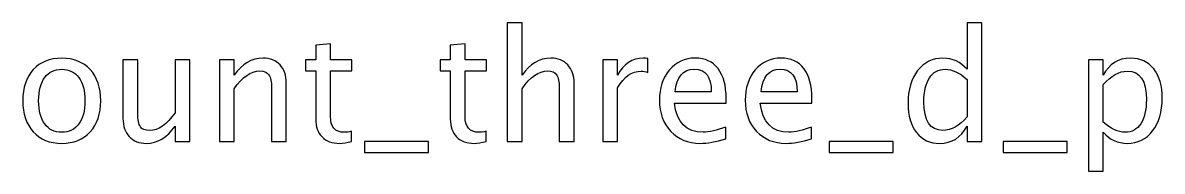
# Model space of a CAD drawing. Header units: centimetres. Extents: x -42.2 to 35.5, y -42.7 to 42.2.
# Drawn here: x -1.44 to 17.35, y 39.68 to 42.13 of the extents above; entities that cross this region are included whole.
import ezdxf

# ---------------------------------------------------------------- set-up
doc = ezdxf.new("R2010")
doc.units = ezdxf.units.CM
doc.header["$MEASUREMENT"] = 0
doc.layers.add('Layer 1', color=7, linetype='Continuous')

msp = doc.modelspace()

# ---------------------------------------------------------------- linework, layer by layer
at = {"layer": 'Layer 1'}
for points, knots in [([(6.54813, 40.17044), (6.54813, 40.17044), (6.54813, 42.12878), (6.54813, 42.12878), (6.54813, 42.12878), (6.54813, 42.12878), (6.79197, 42.12878), (6.79197, 42.12878), (6.79197, 42.12878), (6.79197, 42.12878), (6.79197, 41.26222), (6.79197, 41.26222), (6.79197, 41.26222), (6.92109, 41.4506), (7.07941, 41.54458), (7.26653, 41.54458), (7.26653, 41.54458), (7.38421, 41.54458), (7.47777, 41.50775), (7.54677, 41.43367), (7.54677, 41.43367), (7.61578, 41.36001), (7.65049, 41.26052), (7.65049, 41.13606), (7.65049, 41.13606), (7.65049, 41.13606), (7.65049, 40.17044), (7.65049, 40.17044), (7.65049, 40.17044), (7.65049, 40.17044), (7.40665, 40.17044), (7.40665, 40.17044), (7.40665, 40.17044), (7.40665, 40.17044), (7.40665, 41.05648), (7.40665, 41.05648), (7.40665, 41.05648), (7.40665, 41.15638), (7.39183, 41.2275), (7.36262, 41.26984), (7.36262, 41.26984), (7.33299, 41.31259), (7.28431, 41.33376), (7.21615, 41.33376), (7.21615, 41.33376), (7.06629, 41.33376), (6.9249, 41.23597), (6.79197, 41.04039), (6.79197, 41.04039), (6.79197, 41.04039), (6.79197, 40.17044), (6.79197, 40.17044), (6.79197, 40.17044), (6.79197, 40.17044), (6.54813, 40.17044), (6.54813, 40.17044)], [0, 0, 0, 0, 0.06666667, 0.06666667, 0.06666667, 0.06666667, 0.13333333, 0.13333333, 0.13333333, 0.13333333, 0.2, 0.2, 0.2, 0.2, 0.26666667, 0.26666667, 0.26666667, 0.26666667, 0.33333333, 0.33333333, 0.33333333, 0.33333333, 0.4, 0.4, 0.4, 0.4, 0.46666667, 0.46666667, 0.46666667, 0.46666667, 0.53333333, 0.53333333, 0.53333333, 0.53333333, 0.6, 0.6, 0.6, 0.6, 0.66666667, 0.66666667, 0.66666667, 0.66666667, 0.73333333, 0.73333333, 0.73333333, 0.73333333, 0.8, 0.8, 0.8, 0.8, 0.86666667, 0.86666667, 0.86666667, 0.86666667, 1, 1, 1, 1]), ([(14.13044, 40.17044), (14.13044, 40.17044), (14.13044, 40.42317), (14.13044, 40.42317), (14.13044, 40.42317), (14.03096, 40.23436), (13.8811, 40.13996), (13.68086, 40.13996), (13.68086, 40.13996), (13.5183, 40.13996), (13.39045, 40.1988), (13.29732, 40.31691), (13.29732, 40.31691), (13.20419, 40.43502), (13.15762, 40.59631), (13.15762, 40.80078), (13.15762, 40.80078), (13.15762, 41.0243), (13.21054, 41.20422), (13.31595, 41.34053), (13.31595, 41.34053), (13.42178, 41.47642), (13.56063, 41.54458), (13.73293, 41.54458), (13.73293, 41.54458), (13.89253, 41.54458), (14.02545, 41.48362), (14.13044, 41.36128), (14.13044, 41.36128), (14.13044, 41.36128), (14.13044, 42.12878), (14.13044, 42.12878), (14.13044, 42.12878), (14.13044, 42.12878), (14.37428, 42.12878), (14.37428, 42.12878), (14.37428, 42.12878), (14.37428, 42.12878), (14.37428, 40.17044), (14.37428, 40.17044), (14.37428, 40.17044), (14.37428, 40.17044), (14.13044, 40.17044), (14.13044, 40.17044)], [0, 0, 0, 0, 0.08333333, 0.08333333, 0.08333333, 0.08333333, 0.16666667, 0.16666667, 0.16666667, 0.16666667, 0.25, 0.25, 0.25, 0.25, 0.33333333, 0.33333333, 0.33333333, 0.33333333, 0.41666667, 0.41666667, 0.41666667, 0.41666667, 0.5, 0.5, 0.5, 0.5, 0.58333333, 0.58333333, 0.58333333, 0.58333333, 0.66666667, 0.66666667, 0.66666667, 0.66666667, 0.75, 0.75, 0.75, 0.75, 0.83333333, 0.83333333, 0.83333333, 0.83333333, 1, 1, 1, 1]), ([(3.98019, 40.17086), (3.90484, 40.15012), (3.83922, 40.13996), (3.78376, 40.13996), (3.78376, 40.13996), (3.6593, 40.13996), (3.56236, 40.17552), (3.49293, 40.24664), (3.49293, 40.24664), (3.42308, 40.31776), (3.38837, 40.4164), (3.38837, 40.54297), (3.38837, 40.54297), (3.38837, 40.54297), (3.38837, 41.33376), (3.38837, 41.33376), (3.38837, 41.33376), (3.38837, 41.33376), (3.21988, 41.33376), (3.21988, 41.33376), (3.21988, 41.33376), (3.21988, 41.33376), (3.21988, 41.51664), (3.21988, 41.51664), (3.21988, 41.51664), (3.21988, 41.51664), (3.38837, 41.51664), (3.38837, 41.51664), (3.38837, 41.51664), (3.38837, 41.51664), (3.38837, 41.76006), (3.38837, 41.76006), (3.38837, 41.76006), (3.38837, 41.76006), (3.63221, 41.78334), (3.63221, 41.78334), (3.63221, 41.78334), (3.63221, 41.78334), (3.63221, 41.51664), (3.63221, 41.51664), (3.63221, 41.51664), (3.63221, 41.51664), (3.98527, 41.51664), (3.98527, 41.51664), (3.98527, 41.51664), (3.98527, 41.51664), (3.98527, 41.33376), (3.98527, 41.33376), (3.98527, 41.33376), (3.98527, 41.33376), (3.63221, 41.33376), (3.63221, 41.33376), (3.63221, 41.33376), (3.63221, 41.33376), (3.63221, 40.587), (3.63221, 40.587), (3.63221, 40.587), (3.63221, 40.41089), (3.70883, 40.32284), (3.86166, 40.32284), (3.86166, 40.32284), (3.89425, 40.32284), (3.93362, 40.32834), (3.98019, 40.33893), (3.98019, 40.33893), (3.98019, 40.33893), (3.98019, 40.17086), (3.98019, 40.17086)], [0, 0, 0, 0, 0.05555556, 0.05555556, 0.05555556, 0.05555556, 0.11111111, 0.11111111, 0.11111111, 0.11111111, 0.16666667, 0.16666667, 0.16666667, 0.16666667, 0.22222222, 0.22222222, 0.22222222, 0.22222222, 0.27777778, 0.27777778, 0.27777778, 0.27777778, 0.33333333, 0.33333333, 0.33333333, 0.33333333, 0.38888889, 0.38888889, 0.38888889, 0.38888889, 0.44444444, 0.44444444, 0.44444444, 0.44444444, 0.5, 0.5, 0.5, 0.5, 0.55555556, 0.55555556, 0.55555556, 0.55555556, 0.61111111, 0.61111111, 0.61111111, 0.61111111, 0.66666667, 0.66666667, 0.66666667, 0.66666667, 0.72222222, 0.72222222, 0.72222222, 0.72222222, 0.77777778, 0.77777778, 0.77777778, 0.77777778, 0.83333333, 0.83333333, 0.83333333, 0.83333333, 0.88888889, 0.88888889, 0.88888889, 0.88888889, 1, 1, 1, 1]), ([(6.20015, 40.17086), (6.1248, 40.15012), (6.05918, 40.13996), (6.00372, 40.13996), (6.00372, 40.13996), (5.87926, 40.13996), (5.78232, 40.17552), (5.71289, 40.24664), (5.71289, 40.24664), (5.64304, 40.31776), (5.60833, 40.4164), (5.60833, 40.54297), (5.60833, 40.54297), (5.60833, 40.54297), (5.60833, 41.33376), (5.60833, 41.33376), (5.60833, 41.33376), (5.60833, 41.33376), (5.43984, 41.33376), (5.43984, 41.33376), (5.43984, 41.33376), (5.43984, 41.33376), (5.43984, 41.51664), (5.43984, 41.51664), (5.43984, 41.51664), (5.43984, 41.51664), (5.60833, 41.51664), (5.60833, 41.51664), (5.60833, 41.51664), (5.60833, 41.51664), (5.60833, 41.76006), (5.60833, 41.76006), (5.60833, 41.76006), (5.60833, 41.76006), (5.85217, 41.78334), (5.85217, 41.78334), (5.85217, 41.78334), (5.85217, 41.78334), (5.85217, 41.51664), (5.85217, 41.51664), (5.85217, 41.51664), (5.85217, 41.51664), (6.20523, 41.51664), (6.20523, 41.51664), (6.20523, 41.51664), (6.20523, 41.51664), (6.20523, 41.33376), (6.20523, 41.33376), (6.20523, 41.33376), (6.20523, 41.33376), (5.85217, 41.33376), (5.85217, 41.33376), (5.85217, 41.33376), (5.85217, 41.33376), (5.85217, 40.587), (5.85217, 40.587), (5.85217, 40.587), (5.85217, 40.41089), (5.92879, 40.32284), (6.08162, 40.32284), (6.08162, 40.32284), (6.11421, 40.32284), (6.15358, 40.32834), (6.20015, 40.33893), (6.20015, 40.33893), (6.20015, 40.33893), (6.20015, 40.17086), (6.20015, 40.17086)], [0, 0, 0, 0, 0.05555556, 0.05555556, 0.05555556, 0.05555556, 0.11111111, 0.11111111, 0.11111111, 0.11111111, 0.16666667, 0.16666667, 0.16666667, 0.16666667, 0.22222222, 0.22222222, 0.22222222, 0.22222222, 0.27777778, 0.27777778, 0.27777778, 0.27777778, 0.33333333, 0.33333333, 0.33333333, 0.33333333, 0.38888889, 0.38888889, 0.38888889, 0.38888889, 0.44444444, 0.44444444, 0.44444444, 0.44444444, 0.5, 0.5, 0.5, 0.5, 0.55555556, 0.55555556, 0.55555556, 0.55555556, 0.61111111, 0.61111111, 0.61111111, 0.61111111, 0.66666667, 0.66666667, 0.66666667, 0.66666667, 0.72222222, 0.72222222, 0.72222222, 0.72222222, 0.77777778, 0.77777778, 0.77777778, 0.77777778, 0.83333333, 0.83333333, 0.83333333, 0.83333333, 0.88888889, 0.88888889, 0.88888889, 0.88888889, 1, 1, 1, 1]), ([(-0.79924, 40.13996), (-0.99694, 40.13996), (-1.15357, 40.20304), (-1.26872, 40.32919), (-1.26872, 40.32919), (-1.38429, 40.45534), (-1.44186, 40.62679), (-1.44186, 40.84312), (-1.44186, 40.84312), (-1.44186, 41.05902), (-1.38429, 41.23004), (-1.26872, 41.35577), (-1.26872, 41.35577), (-1.15357, 41.4815), (-0.99694, 41.54458), (-0.79924, 41.54458), (-0.79924, 41.54458), (-0.60154, 41.54458), (-0.44491, 41.4815), (-0.32976, 41.35577), (-0.32976, 41.35577), (-0.21419, 41.23004), (-0.15662, 41.05902), (-0.15662, 40.84312), (-0.15662, 40.84312), (-0.15662, 40.62679), (-0.21419, 40.45534), (-0.32976, 40.32919), (-0.32976, 40.32919), (-0.44491, 40.20304), (-0.60154, 40.13996), (-0.79924, 40.13996)], [0, 0, 0, 0, 0.11111111, 0.11111111, 0.11111111, 0.11111111, 0.22222222, 0.22222222, 0.22222222, 0.22222222, 0.33333333, 0.33333333, 0.33333333, 0.33333333, 0.44444444, 0.44444444, 0.44444444, 0.44444444, 0.55555556, 0.55555556, 0.55555556, 0.55555556, 0.66666667, 0.66666667, 0.66666667, 0.66666667, 0.77777778, 0.77777778, 0.77777778, 0.77777778, 1, 1, 1, 1]), ([(1.80172, 40.17044), (1.80172, 40.17044), (1.80172, 41.51664), (1.80172, 41.51664), (1.80172, 41.51664), (1.80172, 41.51664), (2.04556, 41.51664), (2.04556, 41.51664), (2.04556, 41.51664), (2.04556, 41.51664), (2.04556, 41.26222), (2.04556, 41.26222), (2.04556, 41.26222), (2.17468, 41.4506), (2.333, 41.54458), (2.52012, 41.54458), (2.52012, 41.54458), (2.6378, 41.54458), (2.73136, 41.50775), (2.80036, 41.43367), (2.80036, 41.43367), (2.86937, 41.36001), (2.90408, 41.26052), (2.90408, 41.13606), (2.90408, 41.13606), (2.90408, 41.13606), (2.90408, 40.17044), (2.90408, 40.17044), (2.90408, 40.17044), (2.90408, 40.17044), (2.66024, 40.17044), (2.66024, 40.17044), (2.66024, 40.17044), (2.66024, 40.17044), (2.66024, 41.05648), (2.66024, 41.05648), (2.66024, 41.05648), (2.66024, 41.15638), (2.64542, 41.2275), (2.61621, 41.26984), (2.61621, 41.26984), (2.58658, 41.31259), (2.5379, 41.33376), (2.46974, 41.33376), (2.46974, 41.33376), (2.31988, 41.33376), (2.17849, 41.23597), (2.04556, 41.04039), (2.04556, 41.04039), (2.04556, 41.04039), (2.04556, 40.17044), (2.04556, 40.17044), (2.04556, 40.17044), (2.04556, 40.17044), (1.80172, 40.17044), (1.80172, 40.17044)], [0, 0, 0, 0, 0.06666667, 0.06666667, 0.06666667, 0.06666667, 0.13333333, 0.13333333, 0.13333333, 0.13333333, 0.2, 0.2, 0.2, 0.2, 0.26666667, 0.26666667, 0.26666667, 0.26666667, 0.33333333, 0.33333333, 0.33333333, 0.33333333, 0.4, 0.4, 0.4, 0.4, 0.46666667, 0.46666667, 0.46666667, 0.46666667, 0.53333333, 0.53333333, 0.53333333, 0.53333333, 0.6, 0.6, 0.6, 0.6, 0.66666667, 0.66666667, 0.66666667, 0.66666667, 0.73333333, 0.73333333, 0.73333333, 0.73333333, 0.8, 0.8, 0.8, 0.8, 0.86666667, 0.86666667, 0.86666667, 0.86666667, 1, 1, 1, 1]), ([(8.12462, 40.17044), (8.12462, 40.17044), (8.12462, 41.51664), (8.12462, 41.51664), (8.12462, 41.51664), (8.12462, 41.51664), (8.36846, 41.51664), (8.36846, 41.51664), (8.36846, 41.51664), (8.36846, 41.51664), (8.36846, 41.26222), (8.36846, 41.26222), (8.36846, 41.26222), (8.4654, 41.4506), (8.60595, 41.54458), (8.79052, 41.54458), (8.79052, 41.54458), (8.8155, 41.54458), (8.84175, 41.54246), (8.86884, 41.53823), (8.86884, 41.53823), (8.86884, 41.53823), (8.86884, 41.31005), (8.86884, 41.31005), (8.86884, 41.31005), (8.82651, 41.32402), (8.78925, 41.33122), (8.75708, 41.33122), (8.75708, 41.33122), (8.60214, 41.33122), (8.4726, 41.23978), (8.36846, 41.05648), (8.36846, 41.05648), (8.36846, 41.05648), (8.36846, 40.17044), (8.36846, 40.17044), (8.36846, 40.17044), (8.36846, 40.17044), (8.12462, 40.17044), (8.12462, 40.17044)], [0, 0, 0, 0, 0.09090909, 0.09090909, 0.09090909, 0.09090909, 0.18181818, 0.18181818, 0.18181818, 0.18181818, 0.27272727, 0.27272727, 0.27272727, 0.27272727, 0.36363636, 0.36363636, 0.36363636, 0.36363636, 0.45454545, 0.45454545, 0.45454545, 0.45454545, 0.54545455, 0.54545455, 0.54545455, 0.54545455, 0.63636364, 0.63636364, 0.63636364, 0.63636364, 0.72727273, 0.72727273, 0.72727273, 0.72727273, 0.81818182, 0.81818182, 0.81818182, 0.81818182, 1, 1, 1, 1]), ([(10.15196, 40.21362), (9.98813, 40.16451), (9.84801, 40.13996), (9.73117, 40.13996), (9.73117, 40.13996), (9.53178, 40.13996), (9.36964, 40.206), (9.24476, 40.33766), (9.24476, 40.33766), (9.11987, 40.46931), (9.05722, 40.63992), (9.05722, 40.84989), (9.05722, 40.84989), (9.05722, 41.05351), (9.11225, 41.22073), (9.22274, 41.35154), (9.22274, 41.35154), (9.33323, 41.48193), (9.47463, 41.54712), (9.64692, 41.54712), (9.64692, 41.54712), (9.80991, 41.54712), (9.93606, 41.48912), (10.02496, 41.37313), (10.02496, 41.37313), (10.11386, 41.25714), (10.15831, 41.09288), (10.15831, 40.87995), (10.15831, 40.87995), (10.15831, 40.87995), (10.15704, 40.80544), (10.15704, 40.80544), (10.15704, 40.80544), (10.15704, 40.80544), (9.30614, 40.80544), (9.30614, 40.80544), (9.30614, 40.80544), (9.3417, 40.48371), (9.49876, 40.32284), (9.77689, 40.32284), (9.77689, 40.32284), (9.87891, 40.32284), (10.00379, 40.35163), (10.15196, 40.4092), (10.15196, 40.4092), (10.15196, 40.4092), (10.15196, 40.21362), (10.15196, 40.21362)], [0, 0, 0, 0, 0.07692308, 0.07692308, 0.07692308, 0.07692308, 0.15384615, 0.15384615, 0.15384615, 0.15384615, 0.23076923, 0.23076923, 0.23076923, 0.23076923, 0.30769231, 0.30769231, 0.30769231, 0.30769231, 0.38461538, 0.38461538, 0.38461538, 0.38461538, 0.46153846, 0.46153846, 0.46153846, 0.46153846, 0.53846154, 0.53846154, 0.53846154, 0.53846154, 0.61538462, 0.61538462, 0.61538462, 0.61538462, 0.69230769, 0.69230769, 0.69230769, 0.69230769, 0.76923077, 0.76923077, 0.76923077, 0.76923077, 0.84615385, 0.84615385, 0.84615385, 0.84615385, 1, 1, 1, 1]), ([(11.56716, 40.21362), (11.40333, 40.16451), (11.26321, 40.13996), (11.14637, 40.13996), (11.14637, 40.13996), (10.94698, 40.13996), (10.78484, 40.206), (10.65996, 40.33766), (10.65996, 40.33766), (10.53507, 40.46931), (10.47242, 40.63992), (10.47242, 40.84989), (10.47242, 40.84989), (10.47242, 41.05351), (10.52745, 41.22073), (10.63794, 41.35154), (10.63794, 41.35154), (10.74843, 41.48193), (10.88983, 41.54712), (11.06212, 41.54712), (11.06212, 41.54712), (11.22511, 41.54712), (11.35126, 41.48912), (11.44016, 41.37313), (11.44016, 41.37313), (11.52906, 41.25714), (11.57351, 41.09288), (11.57351, 40.87995), (11.57351, 40.87995), (11.57351, 40.87995), (11.57224, 40.80544), (11.57224, 40.80544), (11.57224, 40.80544), (11.57224, 40.80544), (10.72134, 40.80544), (10.72134, 40.80544), (10.72134, 40.80544), (10.7569, 40.48371), (10.91396, 40.32284), (11.19209, 40.32284), (11.19209, 40.32284), (11.29411, 40.32284), (11.41899, 40.35163), (11.56716, 40.4092), (11.56716, 40.4092), (11.56716, 40.4092), (11.56716, 40.21362), (11.56716, 40.21362)], [0, 0, 0, 0, 0.07692308, 0.07692308, 0.07692308, 0.07692308, 0.15384615, 0.15384615, 0.15384615, 0.15384615, 0.23076923, 0.23076923, 0.23076923, 0.23076923, 0.30769231, 0.30769231, 0.30769231, 0.30769231, 0.38461538, 0.38461538, 0.38461538, 0.38461538, 0.46153846, 0.46153846, 0.46153846, 0.46153846, 0.53846154, 0.53846154, 0.53846154, 0.53846154, 0.61538462, 0.61538462, 0.61538462, 0.61538462, 0.69230769, 0.69230769, 0.69230769, 0.69230769, 0.76923077, 0.76923077, 0.76923077, 0.76923077, 0.84615385, 0.84615385, 0.84615385, 0.84615385, 1, 1, 1, 1]), ([(16.13281, 39.68022), (16.13281, 39.68022), (16.13281, 41.51664), (16.13281, 41.51664), (16.13281, 41.51664), (16.13281, 41.51664), (16.37665, 41.51664), (16.37665, 41.51664), (16.37665, 41.51664), (16.37665, 41.51664), (16.37665, 41.26222), (16.37665, 41.26222), (16.37665, 41.26222), (16.47656, 41.4506), (16.62684, 41.54458), (16.82708, 41.54458), (16.82708, 41.54458), (16.98921, 41.54458), (17.11664, 41.48574), (17.20977, 41.36763), (17.20977, 41.36763), (17.3029, 41.24952), (17.34947, 41.08823), (17.34947, 40.88376), (17.34947, 40.88376), (17.34947, 40.66108), (17.29655, 40.48117), (17.19114, 40.34485), (17.19114, 40.34485), (17.08573, 40.20812), (16.94688, 40.13996), (16.77501, 40.13996), (16.77501, 40.13996), (16.61541, 40.13996), (16.48248, 40.20092), (16.37665, 40.32326), (16.37665, 40.32326), (16.37665, 40.32326), (16.37665, 39.68022), (16.37665, 39.68022), (16.37665, 39.68022), (16.37665, 39.68022), (16.13281, 39.68022), (16.13281, 39.68022)], [0, 0, 0, 0, 0.08333333, 0.08333333, 0.08333333, 0.08333333, 0.16666667, 0.16666667, 0.16666667, 0.16666667, 0.25, 0.25, 0.25, 0.25, 0.33333333, 0.33333333, 0.33333333, 0.33333333, 0.41666667, 0.41666667, 0.41666667, 0.41666667, 0.5, 0.5, 0.5, 0.5, 0.58333333, 0.58333333, 0.58333333, 0.58333333, 0.66666667, 0.66666667, 0.66666667, 0.66666667, 0.75, 0.75, 0.75, 0.75, 0.83333333, 0.83333333, 0.83333333, 0.83333333, 1, 1, 1, 1]), ([(-0.79966, 40.32284), (-0.67901, 40.32284), (-0.58503, 40.36814), (-0.51815, 40.45915), (-0.51815, 40.45915), (-0.45168, 40.54975), (-0.41824, 40.67802), (-0.41824, 40.84312), (-0.41824, 40.84312), (-0.41824, 41.00779), (-0.45168, 41.13564), (-0.51815, 41.22623), (-0.51815, 41.22623), (-0.58503, 41.3164), (-0.67901, 41.3617), (-0.79966, 41.3617), (-0.79966, 41.3617), (-0.92074, 41.3617), (-1.01472, 41.3164), (-1.08076, 41.22623), (-1.08076, 41.22623), (-1.14722, 41.13564), (-1.18024, 41.00779), (-1.18024, 40.84312), (-1.18024, 40.84312), (-1.18024, 40.67802), (-1.14722, 40.54975), (-1.08076, 40.45915), (-1.08076, 40.45915), (-1.01472, 40.36814), (-0.92074, 40.32284), (-0.79966, 40.32284)], [0, 0, 0, 0, 0.11111111, 0.11111111, 0.11111111, 0.11111111, 0.22222222, 0.22222222, 0.22222222, 0.22222222, 0.33333333, 0.33333333, 0.33333333, 0.33333333, 0.44444444, 0.44444444, 0.44444444, 0.44444444, 0.55555556, 0.55555556, 0.55555556, 0.55555556, 0.66666667, 0.66666667, 0.66666667, 0.66666667, 0.77777778, 0.77777778, 0.77777778, 0.77777778, 1, 1, 1, 1]), ([(1.06851, 40.17044), (1.06851, 40.17044), (1.06851, 40.42359), (1.06851, 40.42359), (1.06851, 40.42359), (0.93855, 40.23436), (0.78064, 40.13996), (0.59522, 40.13996), (0.59522, 40.13996), (0.47754, 40.13996), (0.38398, 40.17679), (0.31455, 40.25087), (0.31455, 40.25087), (0.2447, 40.32496), (0.20999, 40.42444), (0.20999, 40.55017), (0.20999, 40.55017), (0.20999, 40.55017), (0.20999, 41.51664), (0.20999, 41.51664), (0.20999, 41.51664), (0.20999, 41.51664), (0.45383, 41.51664), (0.45383, 41.51664), (0.45383, 41.51664), (0.45383, 41.51664), (0.45383, 40.62976), (0.45383, 40.62976), (0.45383, 40.62976), (0.45383, 40.52858), (0.46865, 40.45704), (0.49786, 40.4147), (0.49786, 40.4147), (0.52749, 40.37195), (0.5766, 40.35078), (0.6456, 40.35078), (0.6456, 40.35078), (0.79461, 40.35078), (0.93601, 40.44857), (1.06851, 40.64457), (1.06851, 40.64457), (1.06851, 40.64457), (1.06851, 41.51664), (1.06851, 41.51664), (1.06851, 41.51664), (1.06851, 41.51664), (1.31235, 41.51664), (1.31235, 41.51664), (1.31235, 41.51664), (1.31235, 41.51664), (1.31235, 40.17044), (1.31235, 40.17044), (1.31235, 40.17044), (1.31235, 40.17044), (1.06851, 40.17044), (1.06851, 40.17044)], [0, 0, 0, 0, 0.06666667, 0.06666667, 0.06666667, 0.06666667, 0.13333333, 0.13333333, 0.13333333, 0.13333333, 0.2, 0.2, 0.2, 0.2, 0.26666667, 0.26666667, 0.26666667, 0.26666667, 0.33333333, 0.33333333, 0.33333333, 0.33333333, 0.4, 0.4, 0.4, 0.4, 0.46666667, 0.46666667, 0.46666667, 0.46666667, 0.53333333, 0.53333333, 0.53333333, 0.53333333, 0.6, 0.6, 0.6, 0.6, 0.66666667, 0.66666667, 0.66666667, 0.66666667, 0.73333333, 0.73333333, 0.73333333, 0.73333333, 0.8, 0.8, 0.8, 0.8, 0.86666667, 0.86666667, 0.86666667, 0.86666667, 1, 1, 1, 1]), ([(9.31884, 40.98832), (9.31884, 40.98832), (9.9132, 40.98832), (9.9132, 40.98832), (9.9132, 40.98832), (9.9132, 41.23893), (9.81964, 41.36424), (9.63295, 41.36424), (9.63295, 41.36424), (9.44499, 41.36424), (9.34043, 41.23893), (9.31884, 40.98832)], [0, 0, 0, 0, 0.25, 0.25, 0.25, 0.25, 0.5, 0.5, 0.5, 0.5, 1, 1, 1, 1]), ([(10.73404, 40.98832), (10.73404, 40.98832), (11.3284, 40.98832), (11.3284, 40.98832), (11.3284, 40.98832), (11.3284, 41.23893), (11.23484, 41.36424), (11.04815, 41.36424), (11.04815, 41.36424), (10.86019, 41.36424), (10.75563, 41.23893), (10.73404, 40.98832)], [0, 0, 0, 0, 0.25, 0.25, 0.25, 0.25, 0.5, 0.5, 0.5, 0.5, 1, 1, 1, 1]), ([(14.13044, 41.19448), (14.00386, 41.30582), (13.88406, 41.3617), (13.77061, 41.3617), (13.77061, 41.3617), (13.65885, 41.3617), (13.57249, 41.31513), (13.5111, 41.22158), (13.5111, 41.22158), (13.44972, 41.12844), (13.41924, 40.99636), (13.41924, 40.82534), (13.41924, 40.82534), (13.41924, 40.5108), (13.52338, 40.35332), (13.73208, 40.35332), (13.73208, 40.35332), (13.86755, 40.35332), (14.00048, 40.4274), (14.13044, 40.57515), (14.13044, 40.57515), (14.13044, 40.57515), (14.13044, 41.19448), (14.13044, 41.19448)], [0, 0, 0, 0, 0.14285714, 0.14285714, 0.14285714, 0.14285714, 0.28571429, 0.28571429, 0.28571429, 0.28571429, 0.42857143, 0.42857143, 0.42857143, 0.42857143, 0.57142857, 0.57142857, 0.57142857, 0.57142857, 0.71428571, 0.71428571, 0.71428571, 0.71428571, 1, 1, 1, 1]), ([(16.37665, 40.49133), (16.50238, 40.37914), (16.62218, 40.32284), (16.73606, 40.32284), (16.73606, 40.32284), (16.84824, 40.32284), (16.93503, 40.36983), (16.99599, 40.46339), (16.99599, 40.46339), (17.05737, 40.55694), (17.08785, 40.6886), (17.08785, 40.85878), (17.08785, 40.85878), (17.08785, 41.17374), (16.98371, 41.33122), (16.77543, 41.33122), (16.77543, 41.33122), (16.63912, 41.33122), (16.50619, 41.25756), (16.37665, 41.10982), (16.37665, 41.10982), (16.37665, 41.10982), (16.37665, 40.49133), (16.37665, 40.49133)], [0, 0, 0, 0, 0.14285714, 0.14285714, 0.14285714, 0.14285714, 0.28571429, 0.28571429, 0.28571429, 0.28571429, 0.42857143, 0.42857143, 0.42857143, 0.42857143, 0.57142857, 0.57142857, 0.57142857, 0.57142857, 0.71428571, 0.71428571, 0.71428571, 0.71428571, 1, 1, 1, 1]), ([(4.19101, 39.98756), (4.19101, 39.98756), (4.19101, 40.17044), (4.19101, 40.17044), (4.19101, 40.17044), (4.19101, 40.17044), (5.24765, 40.17044), (5.24765, 40.17044), (5.24765, 40.17044), (5.24765, 40.17044), (5.24765, 39.98756), (5.24765, 39.98756), (5.24765, 39.98756), (5.24765, 39.98756), (4.19101, 39.98756), (4.19101, 39.98756)], [0, 0, 0, 0, 0.2, 0.2, 0.2, 0.2, 0.4, 0.4, 0.4, 0.4, 0.6, 0.6, 0.6, 0.6, 1, 1, 1, 1]), ([(11.85714, 39.98756), (11.85714, 39.98756), (11.85714, 40.17044), (11.85714, 40.17044), (11.85714, 40.17044), (11.85714, 40.17044), (12.91378, 40.17044), (12.91378, 40.17044), (12.91378, 40.17044), (12.91378, 40.17044), (12.91378, 39.98756), (12.91378, 39.98756), (12.91378, 39.98756), (12.91378, 39.98756), (11.85714, 39.98756), (11.85714, 39.98756)], [0, 0, 0, 0, 0.2, 0.2, 0.2, 0.2, 0.4, 0.4, 0.4, 0.4, 0.6, 0.6, 0.6, 0.6, 1, 1, 1, 1]), ([(14.72565, 39.98756), (14.72565, 39.98756), (14.72565, 40.17044), (14.72565, 40.17044), (14.72565, 40.17044), (14.72565, 40.17044), (15.78229, 40.17044), (15.78229, 40.17044), (15.78229, 40.17044), (15.78229, 40.17044), (15.78229, 39.98756), (15.78229, 39.98756), (15.78229, 39.98756), (15.78229, 39.98756), (14.72565, 39.98756), (14.72565, 39.98756)], [0, 0, 0, 0, 0.2, 0.2, 0.2, 0.2, 0.4, 0.4, 0.4, 0.4, 0.6, 0.6, 0.6, 0.6, 1, 1, 1, 1])]:
    msp.add_open_spline(points, degree=3, knots=knots, dxfattribs=at)

doc.saveas('drawing.dxf')
